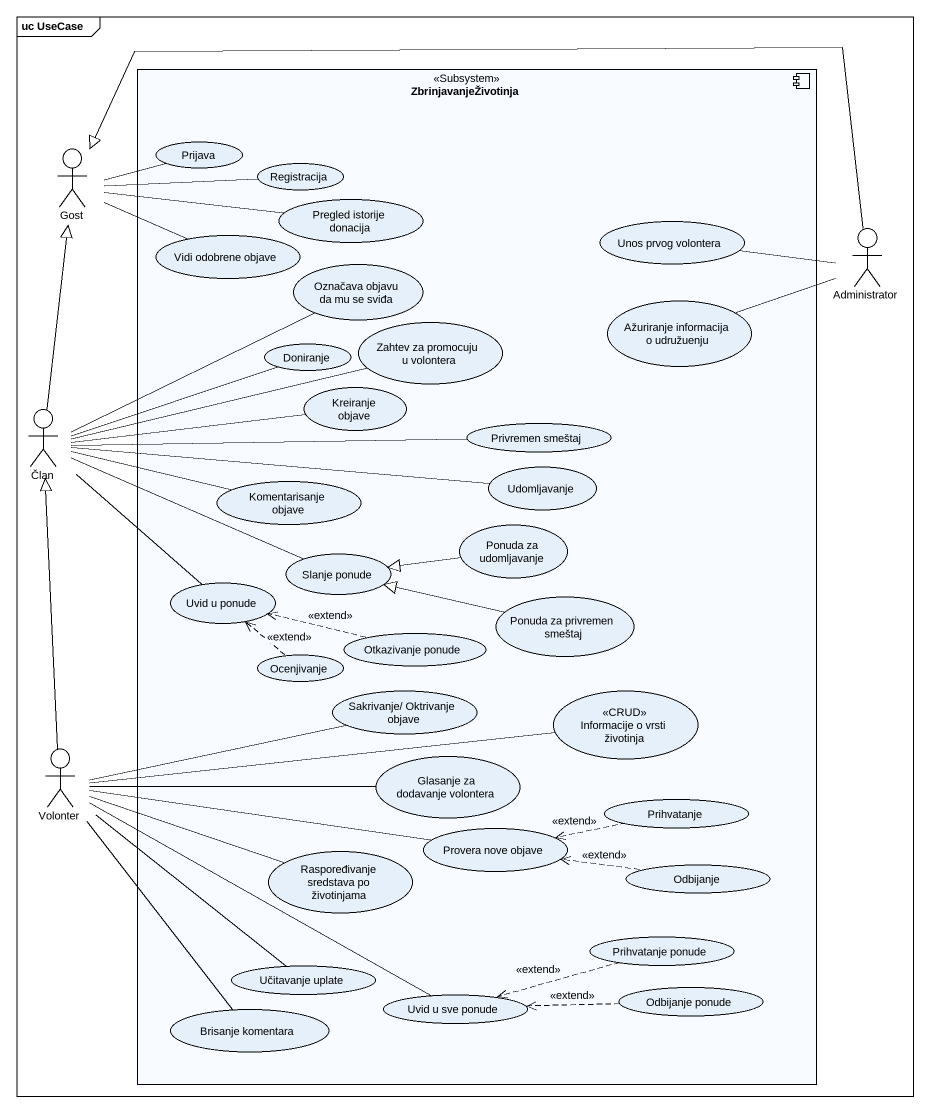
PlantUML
@startuml
mainframe uc UseCase
component ZbrinjavanjeŽivotinja <<Subsystem>> {
  usecase Prijava
  usecase Registracija
  usecase "Vidi odobrene objave" as Vidi_odobrene_objave
  usecase "Pregled istorije donacija" as Pregled_istorije_donacija
  usecase "Unos prvog volontera" as Unos_prvog_volontera
  usecase "Označava objavu da mu se sviđa" as Označava_objavu_da_mu_se
  usecase "Zahtev za promocuju u volontera" as Zahtev_za_promocuju_u
  usecase "Ažuriranje informacija o udružuenju" as Ažuriranje_informacija_o
  usecase Doniranje
  usecase "Kreiranje objave" as Kreiranje_objave
  usecase "Privremen smeštaj" as Privremen_smeštaj
  usecase Udomljavanje
  usecase "Komentarisanje objave" as Komentarisanje_objave
  usecase "Slanje ponude" as Slanje_ponude
  usecase "Ponuda za udomljavanje" as Ponuda_za_udomljavanje
  usecase "Uvid u ponude" as Uvid_u_ponude
  usecase "Ponuda za privremen smeštaj" as Ponuda_za_privremen_smeštaj
  usecase Ocenjivanje
  usecase "Otkazivanje ponude" as Otkazivanje_ponude
  usecase "Sakrivanje/ Oktrivanje objave" as Sakrivanje_Oktrivanje_objave
  usecase "Informacije o vrsti životinja" as Informacije_o_vrsti <<CRUD>>
  usecase "Glasanje za dodavanje volontera" as Glasanje_za_dodavanje
  usecase Prihvatanje
  usecase "Provera nove objave" as Provera_nove_objave
  usecase "Raspoređivanje sredstava po životinjama" as Raspoređivanje_sredstava_po
  usecase Odbijanje
  usecase "Prihvatanje ponude" as Prihvatanje_ponude
  usecase "Učitavanje uplate" as Učitavanje_uplate
  usecase "Brisanje komentara" as Brisanje_komentara
  usecase "Uvid u sve ponude" as Uvid_u_sve_ponude
  usecase "Odbijanje ponude" as Odbijanje_ponude
}
actor Gost
actor Administrator
actor Član
actor Volonter
Gost -right- Prijava
Gost -right- Registracija
Gost -right- Vidi_odobrene_objave
Gost -right- Pregled_istorije_donacija
Administrator -left-|> Gost
Administrator -left- Unos_prvog_volontera
Administrator -left- Ažuriranje_informacija_o
Član -up-|> Gost
Član -right- Označava_objavu_da_mu_se
Član -right- Zahtev_za_promocuju_u
Član -right- Doniranje
Član -right- Kreiranje_objave
Član -right- Privremen_smeštaj
Član -right- Udomljavanje
Član -right- Komentarisanje_objave
Član -right- Slanje_ponude
Član -- Uvid_u_ponude
Ponuda_za_udomljavanje -left-|> Slanje_ponude
Ponuda_za_privremen_smeštaj -left-|> Slanje_ponude
Ocenjivanje .up.> Uvid_u_ponude : <<extend>>
Otkazivanje_ponude .left.> Uvid_u_ponude : <<extend>>
Volonter -up-|> Član
Volonter -right- Sakrivanje_Oktrivanje_objave
Volonter -right- Informacije_o_vrsti
Volonter -right- Glasanje_za_dodavanje
Volonter -right- Provera_nove_objave
Volonter -right- Raspoređivanje_sredstava_po
Volonter -- Učitavanje_uplate
Volonter -- Brisanje_komentara
Volonter -right- Uvid_u_sve_ponude
Prihvatanje .left.> Provera_nove_objave : <<extend>>
Odbijanje .left.> Provera_nove_objave : <<extend>>
Prihvatanje_ponude .left.> Uvid_u_sve_ponude : <<extend>>
Odbijanje_ponude .left.> Uvid_u_sve_ponude : <<extend>>
@enduml
